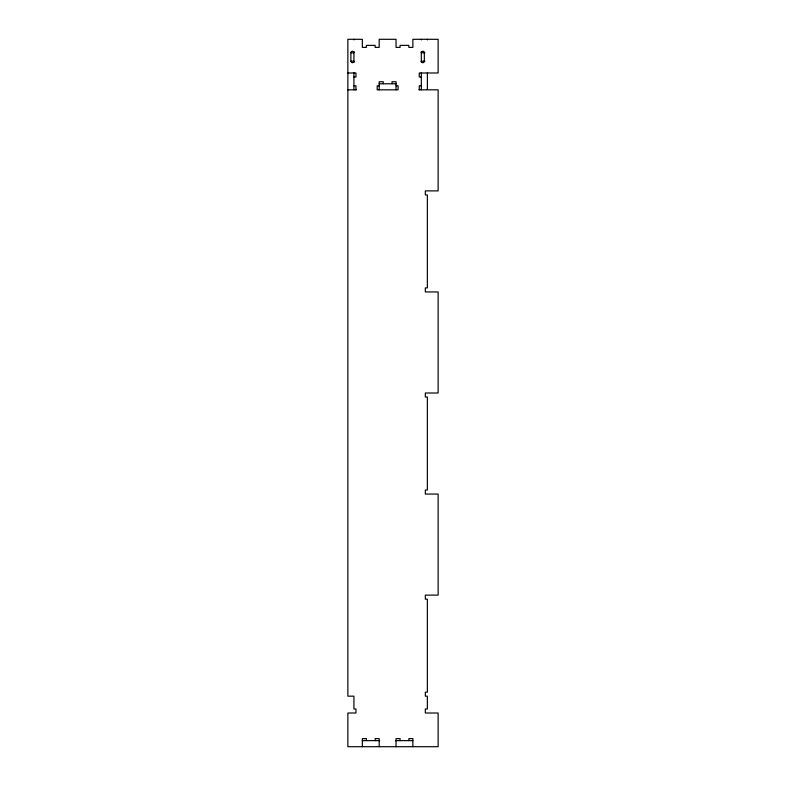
<?xml version="1.0" encoding="UTF-8"?>
<svg xmlns="http://www.w3.org/2000/svg" width="786" height="786" viewBox="0 0 786 786"><rect width="100%" height="100%" fill="white"/><g stroke="black" fill="none" stroke-linecap="round" stroke-linejoin="round"><path stroke-width="1.18" d="M427.388 89.447L427.388 72.734M350.89 52.77L353.926 52.77M421.325 52.77L424.961 52.77M350.89 61.2L353.926 61.2A1.513 1.513 0 0 1 352.413 62.713A1.513 1.513 0 0 1 350.89 61.2L350.89 52.524A1.14 1.14 0 0 1 351.145 51.807L351.588 51.454A1.769 1.769 0 0 1 353.356 51.532L353.582 51.709A1.159 1.159 0 0 1 353.926 52.524M421.325 61.2L424.961 61.2M347.864 72.99L355.95 72.99L355.95 77.028L353.926 77.028M421.296 77.028L419.272 77.028L419.272 72.99L438.136 72.99L438.136 39.3L412.876 39.3L412.876 47.386L408.828 47.386L408.828 45.362L400.074 45.362L400.074 47.386L396.036 47.386L396.036 39.3L379.186 39.3L379.186 47.386L375.148 47.386L375.148 45.362L366.384 45.362L366.384 47.386L362.346 47.386L362.346 39.3L347.864 39.3L347.864 696.17L353.926 696.17L353.926 708.972L355.95 708.972L355.95 713.01L347.864 713.01L347.864 746.7L438.136 746.7L438.136 713.01L425.334 713.01L425.334 708.972L427.358 708.972L427.358 696.17L425.334 696.17L425.334 692.132L427.358 692.132L427.358 599.158L425.334 599.158L425.334 595.11L438.136 595.11L438.136 494.06L425.334 494.06L425.334 490.012L427.358 490.012L427.358 397.038L425.334 397.038L425.334 393L438.136 393L438.136 291.94L425.334 291.94L425.334 287.902L427.358 287.902L427.358 194.928L425.334 194.928L425.334 190.89L438.136 190.89L438.136 89.83L418.958 89.83M379.206 83.768L396.046 83.768M353.926 85.782L355.95 85.782L355.95 89.83M379.206 85.782L377.182 85.782L377.182 89.83L398.07 89.83L398.07 85.782L396.046 85.782M421.296 85.782L419.272 85.782L419.272 89.83M347.864 89.83L356.294 89.83M362.346 740.638L379.648 740.638M395.574 740.638L412.876 740.638M427.388 39.3L427.388 39.89M421.325 39.3L421.325 39.89M421.325 51.512L421.325 62.458M421.325 72.734L421.316 89.83M412.876 746.7L412.876 738.614L408.828 738.614L408.828 740.638M400.074 740.638L400.074 738.614L396.036 738.614L396.036 746.7M396.046 89.83L396.046 81.744L392.008 81.744L392.008 83.768M383.244 83.768L383.244 81.744L379.206 81.744L379.206 89.83M379.186 746.7L379.186 738.614L375.148 738.614L375.148 740.638M366.384 740.638L366.384 738.614L362.346 738.614L362.346 746.7M353.926 39.3L353.926 39.89M353.926 51.512L353.926 62.458M353.926 72.734L353.936 89.83M421.296 61.2A1.513 1.513 0 0 0 422.809 62.713A1.513 1.513 0 0 0 424.332 61.2L424.332 52.524A1.159 1.159 0 0 0 423.978 51.709L423.762 51.532A1.769 1.769 0 0 0 421.994 51.463L421.551 51.807A1.14 1.14 0 0 0 421.296 52.524"/></g></svg>
